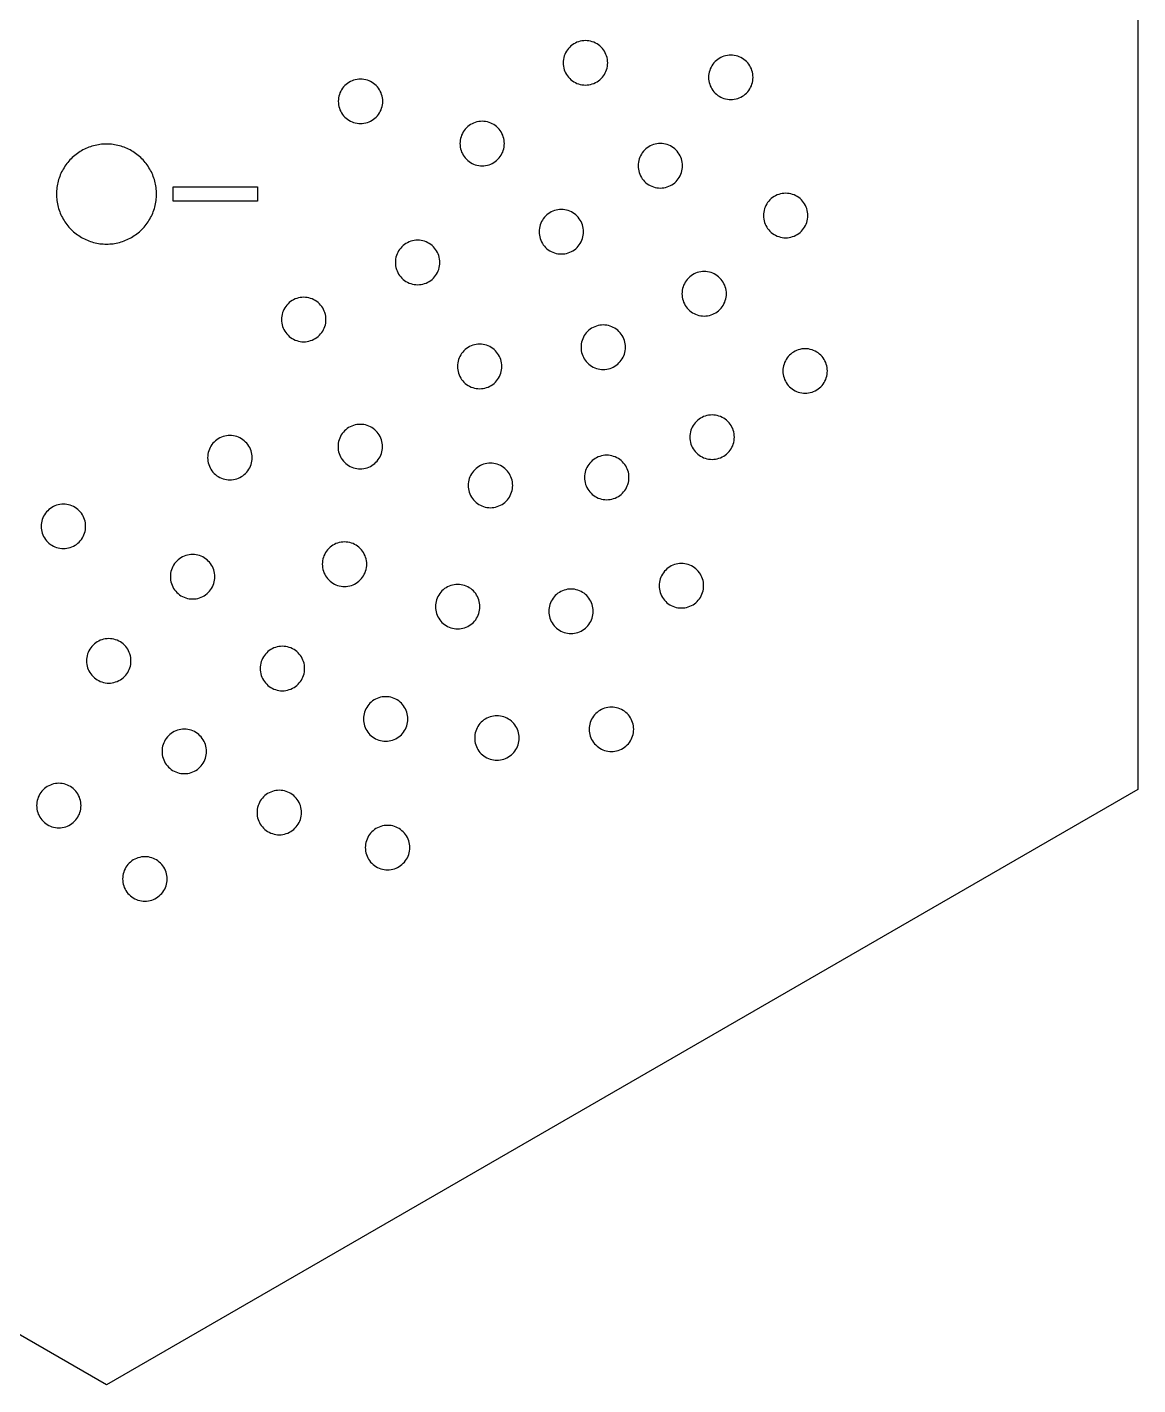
# Model space of a CAD drawing. Header units: millimetres. Extents: x 0 to 377, y 0 to 280.
# Drawn here: x 60 to 129.9, y 130 to 215.5 of the extents above; entities that cross this region are included whole.
import ezdxf

# ---------------------------------------------------------------- set-up
doc = ezdxf.new("R2010")
doc.units = ezdxf.units.MM
doc.layers.add('CUT', color=1, linetype='Continuous')
doc.layers.add('ENGRAVE', color=7, linetype='Continuous')

msp = doc.modelspace()

# ---------------------------------------------------------------- linework, layer by layer
at = {"layer": 'CUT'}
for points in [[(129.904, 167.5), (64.952, 130), (0, 167.5), (0, 242.5), (64.952, 280), (129.904, 242.5), (129.904, 167.5)], [(96.362, 212.631), (96.408, 212.731), (96.446, 212.834), (96.476, 212.94), (96.497, 213.047), (96.51, 213.156), (96.515, 213.266), (96.51, 213.376), (96.497, 213.485), (96.476, 213.593), (96.446, 213.699), (96.408, 213.802), (96.362, 213.902), (96.308, 213.998), (96.247, 214.089), (96.179, 214.176), (96.105, 214.256), (96.024, 214.331), (95.937, 214.399), (95.846, 214.46), (95.75, 214.514), (95.65, 214.56), (95.547, 214.598), (95.441, 214.628), (95.334, 214.649), (95.224, 214.662), (95.115, 214.666), (95.005, 214.662), (94.896, 214.649), (94.788, 214.628), (94.682, 214.598), (94.579, 214.56), (94.479, 214.514), (94.383, 214.46), (94.292, 214.399), (94.205, 214.331), (94.125, 214.256), (94.05, 214.176), (93.982, 214.089), (93.921, 213.998), (93.867, 213.902), (93.821, 213.802), (93.783, 213.699), (93.753, 213.593), (93.732, 213.485), (93.719, 213.376), (93.715, 213.266), (93.719, 213.156), (93.732, 213.047), (93.753, 212.94), (93.783, 212.834), (93.821, 212.731), (93.867, 212.631), (93.921, 212.535), (93.982, 212.443), (94.05, 212.357), (94.125, 212.276), (94.205, 212.202), (94.292, 212.134), (94.383, 212.073), (94.479, 212.019), (94.579, 211.973), (94.682, 211.935), (94.788, 211.905), (94.896, 211.884), (95.005, 211.871), (95.115, 211.866), (95.224, 211.871), (95.334, 211.884), (95.441, 211.905), (95.547, 211.935), (95.65, 211.973), (95.75, 212.019), (95.846, 212.073), (95.937, 212.134), (96.024, 212.202), (96.105, 212.276), (96.179, 212.357), (96.247, 212.443), (96.308, 212.535), (96.362, 212.631)], [(105.563, 211.815), (105.601, 211.919), (105.631, 212.024), (105.653, 212.132), (105.666, 212.241), (105.67, 212.351), (105.666, 212.461), (105.653, 212.57), (105.631, 212.678), (105.601, 212.784), (105.563, 212.887), (105.517, 212.987), (105.464, 213.083), (105.403, 213.174), (105.335, 213.26), (105.26, 213.341), (105.179, 213.416), (105.093, 213.484), (105.002, 213.545), (104.906, 213.599), (104.806, 213.645), (104.703, 213.683), (104.597, 213.712), (104.489, 213.734), (104.38, 213.747), (104.27, 213.751), (104.16, 213.747), (104.051, 213.734), (103.943, 213.712), (103.837, 213.683), (103.734, 213.645), (103.634, 213.599), (103.539, 213.545), (103.447, 213.484), (103.361, 213.416), (103.28, 213.341), (103.205, 213.26), (103.137, 213.174), (103.076, 213.083), (103.023, 212.987), (102.977, 212.887), (102.939, 212.784), (102.909, 212.678), (102.887, 212.57), (102.874, 212.461), (102.87, 212.351), (102.874, 212.241), (102.887, 212.132), (102.909, 212.024), (102.939, 211.919), (102.977, 211.815), (103.023, 211.716), (103.076, 211.62), (103.137, 211.528), (103.205, 211.442), (103.28, 211.361), (103.361, 211.287), (103.447, 211.219), (103.539, 211.157), (103.634, 211.104), (103.734, 211.058), (103.837, 211.02), (103.943, 210.99), (104.051, 210.968), (104.16, 210.955), (104.27, 210.951), (104.38, 210.955), (104.489, 210.968), (104.597, 210.99), (104.703, 211.02), (104.806, 211.058), (104.906, 211.104), (105.002, 211.157), (105.093, 211.219), (105.179, 211.287), (105.26, 211.361), (105.335, 211.442), (105.403, 211.528), (105.464, 211.62), (105.517, 211.716), (105.563, 211.815)], [(82.243, 210.306), (82.281, 210.41), (82.311, 210.515), (82.332, 210.623), (82.345, 210.732), (82.349, 210.842), (82.345, 210.952), (82.332, 211.061), (82.311, 211.169), (82.281, 211.275), (82.243, 211.378), (82.197, 211.478), (82.143, 211.574), (82.082, 211.665), (82.014, 211.751), (81.939, 211.832), (81.859, 211.907), (81.772, 211.975), (81.681, 212.036), (81.585, 212.09), (81.485, 212.136), (81.382, 212.174), (81.276, 212.204), (81.168, 212.225), (81.059, 212.238), (80.949, 212.242), (80.84, 212.238), (80.73, 212.225), (80.623, 212.204), (80.517, 212.174), (80.414, 212.136), (80.314, 212.09), (80.218, 212.036), (80.126, 211.975), (80.04, 211.907), (79.959, 211.832), (79.885, 211.751), (79.817, 211.665), (79.756, 211.574), (79.702, 211.478), (79.656, 211.378), (79.618, 211.275), (79.588, 211.169), (79.567, 211.061), (79.554, 210.952), (79.549, 210.842), (79.554, 210.732), (79.567, 210.623), (79.588, 210.515), (79.618, 210.41), (79.656, 210.306), (79.702, 210.207), (79.756, 210.111), (79.817, 210.019), (79.885, 209.933), (79.959, 209.852), (80.04, 209.778), (80.126, 209.71), (80.218, 209.649), (80.314, 209.595), (80.414, 209.549), (80.517, 209.511), (80.623, 209.481), (80.73, 209.459), (80.84, 209.447), (80.949, 209.442), (81.059, 209.447), (81.168, 209.459), (81.276, 209.481), (81.382, 209.511), (81.485, 209.549), (81.585, 209.595), (81.681, 209.649), (81.772, 209.71), (81.859, 209.778), (81.939, 209.852), (82.014, 209.933), (82.082, 210.019), (82.143, 210.111), (82.197, 210.207), (82.243, 210.306)], [(89.858, 207.548), (89.904, 207.648), (89.942, 207.751), (89.972, 207.856), (89.994, 207.964), (90.006, 208.073), (90.011, 208.183), (90.006, 208.293), (89.994, 208.402), (89.972, 208.51), (89.942, 208.616), (89.904, 208.719), (89.858, 208.819), (89.804, 208.915), (89.743, 209.006), (89.675, 209.092), (89.601, 209.173), (89.52, 209.248), (89.434, 209.316), (89.342, 209.377), (89.246, 209.431), (89.147, 209.477), (89.043, 209.515), (88.938, 209.545), (88.83, 209.566), (88.721, 209.579), (88.611, 209.583), (88.501, 209.579), (88.392, 209.566), (88.284, 209.545), (88.178, 209.515), (88.075, 209.477), (87.975, 209.431), (87.879, 209.377), (87.788, 209.316), (87.702, 209.248), (87.621, 209.173), (87.546, 209.092), (87.478, 209.006), (87.417, 208.915), (87.363, 208.819), (87.317, 208.719), (87.279, 208.616), (87.249, 208.51), (87.228, 208.402), (87.215, 208.293), (87.211, 208.183), (87.215, 208.073), (87.228, 207.964), (87.249, 207.856), (87.279, 207.751), (87.317, 207.648), (87.363, 207.548), (87.417, 207.452), (87.478, 207.36), (87.546, 207.274), (87.621, 207.193), (87.702, 207.119), (87.788, 207.051), (87.879, 206.99), (87.975, 206.936), (88.075, 206.89), (88.178, 206.852), (88.284, 206.822), (88.392, 206.801), (88.501, 206.788), (88.611, 206.783), (88.721, 206.788), (88.83, 206.801), (88.938, 206.822), (89.043, 206.852), (89.147, 206.89), (89.246, 206.936), (89.342, 206.99), (89.434, 207.051), (89.52, 207.119), (89.601, 207.193), (89.675, 207.274), (89.743, 207.36), (89.804, 207.452), (89.858, 207.548)], [(68.095, 205.206), (68.087, 205.309), (68.075, 205.411), (68.06, 205.513), (68.041, 205.615), (68.02, 205.715), (67.995, 205.815), (67.966, 205.914), (67.935, 206.013), (67.9, 206.11), (67.862, 206.205), (67.821, 206.3), (67.777, 206.393), (67.73, 206.485), (67.68, 206.575), (67.627, 206.663), (67.571, 206.75), (67.512, 206.835), (67.451, 206.918), (67.387, 206.998), (67.32, 207.077), (67.251, 207.153), (67.179, 207.227), (67.105, 207.299), (67.029, 207.368), (66.95, 207.435), (66.87, 207.499), (66.787, 207.56), (66.702, 207.619), (66.615, 207.675), (66.527, 207.728), (66.437, 207.778), (66.345, 207.825), (66.252, 207.869), (66.157, 207.91), (66.061, 207.948), (65.964, 207.983), (65.866, 208.014), (65.767, 208.043), (65.667, 208.068), (65.566, 208.089), (65.465, 208.108), (65.363, 208.123), (65.261, 208.135), (65.158, 208.143), (65.055, 208.148), (64.952, 208.15), (64.849, 208.148), (64.746, 208.143), (64.643, 208.135), (64.541, 208.123), (64.439, 208.108), (64.337, 208.089), (64.237, 208.068), (64.137, 208.043), (64.038, 208.014), (63.939, 207.983), (63.842, 207.948), (63.746, 207.91), (63.652, 207.869), (63.559, 207.825), (63.467, 207.778), (63.377, 207.728), (63.288, 207.675), (63.202, 207.619), (63.117, 207.56), (63.034, 207.499), (62.954, 207.435), (62.875, 207.368), (62.799, 207.299), (62.725, 207.227), (62.653, 207.153), (62.584, 207.077), (62.517, 206.998), (62.453, 206.918), (62.391, 206.835), (62.333, 206.75), (62.277, 206.663), (62.224, 206.575), (62.174, 206.485), (62.127, 206.393), (62.083, 206.3), (62.042, 206.205), (62.004, 206.11), (61.969, 206.013), (61.938, 205.914), (61.909, 205.815), (61.884, 205.715), (61.862, 205.615), (61.844, 205.513), (61.829, 205.411), (61.817, 205.309), (61.809, 205.206), (61.804, 205.103), (61.802, 205), (61.804, 204.897), (61.809, 204.794), (61.817, 204.691), (61.829, 204.589), (61.844, 204.487), (61.862, 204.385), (61.884, 204.285), (61.909, 204.185), (61.938, 204.086), (61.969, 203.987), (62.004, 203.89), (62.042, 203.795), (62.083, 203.7), (62.127, 203.607), (62.174, 203.515), (62.224, 203.425), (62.277, 203.337), (62.333, 203.25), (62.391, 203.165), (62.453, 203.082), (62.517, 203.002), (62.584, 202.923), (62.653, 202.847), (62.725, 202.773), (62.799, 202.701), (62.875, 202.632), (62.954, 202.565), (63.034, 202.501), (63.117, 202.44), (63.202, 202.381), (63.288, 202.325), (63.377, 202.272), (63.467, 202.222), (63.559, 202.175), (63.652, 202.131), (63.746, 202.09), (63.842, 202.052), (63.939, 202.017), (64.038, 201.986), (64.137, 201.957), (64.237, 201.932), (64.337, 201.911), (64.439, 201.892), (64.541, 201.877), (64.643, 201.865), (64.746, 201.857), (64.849, 201.852), (64.952, 201.85), (65.055, 201.852), (65.158, 201.857), (65.261, 201.865), (65.363, 201.877), (65.465, 201.892), (65.566, 201.911), (65.667, 201.932), (65.767, 201.957), (65.866, 201.986), (65.964, 202.017), (66.061, 202.052), (66.157, 202.09), (66.252, 202.131), (66.345, 202.175), (66.437, 202.222), (66.527, 202.272), (66.615, 202.325), (66.702, 202.381), (66.787, 202.44), (66.87, 202.501), (66.95, 202.565), (67.029, 202.632), (67.105, 202.701), (67.179, 202.773), (67.251, 202.847), (67.32, 202.923), (67.387, 203.002), (67.451, 203.082), (67.512, 203.165), (67.571, 203.25), (67.627, 203.337), (67.68, 203.425), (67.73, 203.515), (67.777, 203.607), (67.821, 203.7), (67.862, 203.795), (67.9, 203.89), (67.935, 203.987), (67.966, 204.086), (67.995, 204.185), (68.02, 204.285), (68.041, 204.385), (68.06, 204.487), (68.075, 204.589), (68.087, 204.691), (68.095, 204.794), (68.1, 204.897), (68.102, 205), (68.1, 205.103), (68.095, 205.206)], [(101.077, 206.148), (101.123, 206.248), (101.161, 206.351), (101.191, 206.456), (101.212, 206.564), (101.225, 206.673), (101.23, 206.783), (101.225, 206.893), (101.212, 207.002), (101.191, 207.11), (101.161, 207.216), (101.123, 207.319), (101.077, 207.419), (101.023, 207.515), (100.962, 207.606), (100.894, 207.693), (100.819, 207.773), (100.739, 207.848), (100.652, 207.916), (100.561, 207.977), (100.465, 208.031), (100.365, 208.077), (100.262, 208.115), (100.156, 208.145), (100.049, 208.166), (99.939, 208.179), (99.83, 208.183), (99.72, 208.179), (99.611, 208.166), (99.503, 208.145), (99.397, 208.115), (99.294, 208.077), (99.194, 208.031), (99.098, 207.977), (99.007, 207.916), (98.92, 207.848), (98.84, 207.773), (98.765, 207.693), (98.697, 207.606), (98.636, 207.515), (98.582, 207.419), (98.536, 207.319), (98.498, 207.216), (98.468, 207.11), (98.447, 207.002), (98.434, 206.893), (98.43, 206.783), (98.434, 206.673), (98.447, 206.564), (98.468, 206.456), (98.498, 206.351), (98.536, 206.248), (98.582, 206.148), (98.636, 206.052), (98.697, 205.96), (98.765, 205.874), (98.84, 205.793), (98.92, 205.719), (99.007, 205.651), (99.098, 205.59), (99.194, 205.536), (99.294, 205.49), (99.397, 205.452), (99.503, 205.422), (99.611, 205.401), (99.72, 205.388), (99.83, 205.383), (99.939, 205.388), (100.049, 205.401), (100.156, 205.422), (100.262, 205.452), (100.365, 205.49), (100.465, 205.536), (100.561, 205.59), (100.652, 205.651), (100.739, 205.719), (100.819, 205.793), (100.894, 205.874), (100.962, 205.96), (101.023, 206.052), (101.077, 206.148)], [(109.017, 203.113), (109.055, 203.217), (109.084, 203.322), (109.106, 203.43), (109.119, 203.539), (109.123, 203.649), (109.119, 203.759), (109.106, 203.868), (109.084, 203.976), (109.055, 204.082), (109.017, 204.185), (108.971, 204.285), (108.917, 204.381), (108.856, 204.472), (108.788, 204.558), (108.713, 204.639), (108.632, 204.714), (108.546, 204.782), (108.455, 204.843), (108.359, 204.897), (108.259, 204.943), (108.156, 204.981), (108.05, 205.01), (107.942, 205.032), (107.833, 205.045), (107.723, 205.049), (107.613, 205.045), (107.504, 205.032), (107.396, 205.01), (107.29, 204.981), (107.187, 204.943), (107.088, 204.897), (106.992, 204.843), (106.9, 204.782), (106.814, 204.714), (106.733, 204.639), (106.659, 204.558), (106.59, 204.472), (106.529, 204.381), (106.476, 204.285), (106.43, 204.185), (106.392, 204.082), (106.362, 203.976), (106.34, 203.868), (106.327, 203.759), (106.323, 203.649), (106.327, 203.539), (106.34, 203.43), (106.362, 203.322), (106.392, 203.217), (106.43, 203.113), (106.476, 203.014), (106.529, 202.918), (106.59, 202.826), (106.659, 202.74), (106.733, 202.659), (106.814, 202.585), (106.9, 202.517), (106.992, 202.455), (107.088, 202.402), (107.187, 202.356), (107.29, 202.318), (107.396, 202.288), (107.504, 202.266), (107.613, 202.253), (107.723, 202.249), (107.833, 202.253), (107.942, 202.266), (108.05, 202.288), (108.156, 202.318), (108.259, 202.356), (108.359, 202.402), (108.455, 202.455), (108.546, 202.517), (108.632, 202.585), (108.713, 202.659), (108.788, 202.74), (108.856, 202.826), (108.917, 202.918), (108.971, 203.014), (109.017, 203.113)], [(94.842, 201.991), (94.888, 202.091), (94.926, 202.194), (94.956, 202.3), (94.977, 202.408), (94.99, 202.517), (94.994, 202.627), (94.99, 202.737), (94.977, 202.846), (94.956, 202.954), (94.926, 203.06), (94.888, 203.163), (94.842, 203.263), (94.788, 203.359), (94.727, 203.45), (94.659, 203.536), (94.584, 203.617), (94.504, 203.692), (94.417, 203.76), (94.326, 203.821), (94.23, 203.874), (94.13, 203.92), (94.027, 203.958), (93.921, 203.988), (93.813, 204.01), (93.704, 204.023), (93.594, 204.027), (93.485, 204.023), (93.375, 204.01), (93.268, 203.988), (93.162, 203.958), (93.059, 203.92), (92.959, 203.874), (92.863, 203.821), (92.772, 203.76), (92.685, 203.692), (92.605, 203.617), (92.53, 203.536), (92.462, 203.45), (92.401, 203.359), (92.347, 203.263), (92.301, 203.163), (92.263, 203.06), (92.233, 202.954), (92.212, 202.846), (92.199, 202.737), (92.194, 202.627), (92.199, 202.517), (92.212, 202.408), (92.233, 202.3), (92.263, 202.194), (92.301, 202.091), (92.347, 201.991), (92.401, 201.896), (92.462, 201.804), (92.53, 201.718), (92.605, 201.637), (92.685, 201.562), (92.772, 201.494), (92.863, 201.433), (92.959, 201.38), (93.059, 201.334), (93.162, 201.296), (93.268, 201.266), (93.375, 201.244), (93.485, 201.231), (93.594, 201.227), (93.704, 201.231), (93.813, 201.244), (93.921, 201.266), (94.027, 201.296), (94.13, 201.334), (94.23, 201.38), (94.326, 201.433), (94.417, 201.494), (94.504, 201.562), (94.584, 201.637), (94.659, 201.718), (94.727, 201.804), (94.788, 201.896), (94.842, 201.991)], [(85.793, 200.057), (85.839, 200.157), (85.877, 200.26), (85.907, 200.366), (85.928, 200.473), (85.941, 200.583), (85.946, 200.692), (85.941, 200.802), (85.928, 200.911), (85.907, 201.019), (85.877, 201.125), (85.839, 201.228), (85.793, 201.328), (85.739, 201.424), (85.678, 201.515), (85.61, 201.602), (85.536, 201.682), (85.455, 201.757), (85.369, 201.825), (85.277, 201.886), (85.181, 201.94), (85.081, 201.986), (84.978, 202.024), (84.872, 202.054), (84.765, 202.075), (84.655, 202.088), (84.546, 202.092), (84.436, 202.088), (84.327, 202.075), (84.219, 202.054), (84.113, 202.024), (84.01, 201.986), (83.91, 201.94), (83.814, 201.886), (83.723, 201.825), (83.636, 201.757), (83.556, 201.682), (83.481, 201.602), (83.413, 201.515), (83.352, 201.424), (83.298, 201.328), (83.252, 201.228), (83.214, 201.125), (83.184, 201.019), (83.163, 200.911), (83.15, 200.802), (83.146, 200.692), (83.15, 200.583), (83.163, 200.473), (83.184, 200.366), (83.214, 200.26), (83.252, 200.157), (83.298, 200.057), (83.352, 199.961), (83.413, 199.869), (83.481, 199.783), (83.556, 199.702), (83.636, 199.628), (83.723, 199.56), (83.814, 199.499), (83.91, 199.445), (84.01, 199.399), (84.113, 199.361), (84.219, 199.331), (84.327, 199.31), (84.436, 199.297), (84.546, 199.292), (84.655, 199.297), (84.765, 199.31), (84.872, 199.331), (84.978, 199.361), (85.081, 199.399), (85.181, 199.445), (85.277, 199.499), (85.369, 199.56), (85.455, 199.628), (85.536, 199.702), (85.61, 199.783), (85.678, 199.869), (85.739, 199.961), (85.793, 200.057)], [(103.839, 198.085), (103.885, 198.184), (103.923, 198.287), (103.953, 198.393), (103.975, 198.501), (103.988, 198.61), (103.992, 198.72), (103.988, 198.83), (103.975, 198.939), (103.953, 199.047), (103.923, 199.153), (103.885, 199.256), (103.839, 199.356), (103.786, 199.452), (103.724, 199.543), (103.656, 199.629), (103.582, 199.71), (103.501, 199.785), (103.415, 199.853), (103.323, 199.914), (103.227, 199.968), (103.128, 200.014), (103.024, 200.052), (102.919, 200.081), (102.811, 200.103), (102.702, 200.116), (102.592, 200.12), (102.482, 200.116), (102.373, 200.103), (102.265, 200.081), (102.159, 200.052), (102.056, 200.014), (101.956, 199.968), (101.86, 199.914), (101.769, 199.853), (101.683, 199.785), (101.602, 199.71), (101.527, 199.629), (101.459, 199.543), (101.398, 199.452), (101.344, 199.356), (101.298, 199.256), (101.26, 199.153), (101.231, 199.047), (101.209, 198.939), (101.196, 198.83), (101.192, 198.72), (101.196, 198.61), (101.209, 198.501), (101.231, 198.393), (101.26, 198.287), (101.298, 198.184), (101.344, 198.085), (101.398, 197.989), (101.459, 197.897), (101.527, 197.811), (101.602, 197.73), (101.683, 197.656), (101.769, 197.587), (101.86, 197.526), (101.956, 197.473), (102.056, 197.427), (102.159, 197.389), (102.265, 197.359), (102.373, 197.337), (102.482, 197.324), (102.592, 197.32), (102.702, 197.324), (102.811, 197.337), (102.919, 197.359), (103.024, 197.389), (103.128, 197.427), (103.227, 197.473), (103.323, 197.526), (103.415, 197.587), (103.501, 197.656), (103.582, 197.73), (103.656, 197.811), (103.724, 197.897), (103.786, 197.989), (103.839, 198.085)], [(78.62, 196.463), (78.666, 196.563), (78.704, 196.666), (78.734, 196.772), (78.755, 196.88), (78.768, 196.989), (78.773, 197.099), (78.768, 197.209), (78.755, 197.318), (78.734, 197.426), (78.704, 197.532), (78.666, 197.635), (78.62, 197.735), (78.566, 197.831), (78.505, 197.922), (78.437, 198.008), (78.362, 198.089), (78.282, 198.164), (78.195, 198.232), (78.104, 198.293), (78.008, 198.346), (77.908, 198.392), (77.805, 198.43), (77.699, 198.46), (77.592, 198.482), (77.482, 198.495), (77.373, 198.499), (77.263, 198.495), (77.154, 198.482), (77.046, 198.46), (76.94, 198.43), (76.837, 198.392), (76.737, 198.346), (76.641, 198.293), (76.55, 198.232), (76.463, 198.164), (76.383, 198.089), (76.308, 198.008), (76.24, 197.922), (76.179, 197.831), (76.125, 197.735), (76.079, 197.635), (76.041, 197.532), (76.011, 197.426), (75.99, 197.318), (75.977, 197.209), (75.973, 197.099), (75.977, 196.989), (75.99, 196.88), (76.011, 196.772), (76.041, 196.666), (76.079, 196.563), (76.125, 196.463), (76.179, 196.368), (76.24, 196.276), (76.308, 196.19), (76.383, 196.109), (76.463, 196.034), (76.55, 195.966), (76.641, 195.905), (76.737, 195.852), (76.837, 195.806), (76.94, 195.768), (77.046, 195.738), (77.154, 195.716), (77.263, 195.703), (77.373, 195.699), (77.482, 195.703), (77.592, 195.716), (77.699, 195.738), (77.805, 195.768), (77.908, 195.806), (78.008, 195.852), (78.104, 195.905), (78.195, 195.966), (78.282, 196.034), (78.362, 196.109), (78.437, 196.19), (78.505, 196.276), (78.566, 196.368), (78.62, 196.463)], [(97.483, 194.719), (97.529, 194.819), (97.567, 194.922), (97.597, 195.028), (97.619, 195.136), (97.632, 195.245), (97.636, 195.355), (97.632, 195.465), (97.619, 195.574), (97.597, 195.682), (97.567, 195.787), (97.529, 195.891), (97.483, 195.99), (97.43, 196.086), (97.368, 196.178), (97.3, 196.264), (97.226, 196.345), (97.145, 196.419), (97.059, 196.487), (96.967, 196.549), (96.871, 196.602), (96.772, 196.648), (96.668, 196.686), (96.563, 196.716), (96.455, 196.738), (96.346, 196.751), (96.236, 196.755), (96.126, 196.751), (96.017, 196.738), (95.909, 196.716), (95.803, 196.686), (95.7, 196.648), (95.6, 196.602), (95.504, 196.549), (95.413, 196.487), (95.327, 196.419), (95.246, 196.345), (95.171, 196.264), (95.103, 196.178), (95.042, 196.086), (94.988, 195.99), (94.942, 195.891), (94.904, 195.787), (94.875, 195.682), (94.853, 195.574), (94.84, 195.465), (94.836, 195.355), (94.84, 195.245), (94.853, 195.136), (94.875, 195.028), (94.904, 194.922), (94.942, 194.819), (94.988, 194.719), (95.042, 194.623), (95.103, 194.532), (95.171, 194.446), (95.246, 194.365), (95.327, 194.29), (95.413, 194.222), (95.504, 194.161), (95.6, 194.107), (95.7, 194.061), (95.803, 194.023), (95.909, 193.994), (96.017, 193.972), (96.126, 193.959), (96.236, 193.955), (96.346, 193.959), (96.455, 193.972), (96.563, 193.994), (96.668, 194.023), (96.772, 194.061), (96.871, 194.107), (96.967, 194.161), (97.059, 194.222), (97.145, 194.29), (97.226, 194.365), (97.3, 194.446), (97.368, 194.532), (97.43, 194.623), (97.483, 194.719)], [(89.699, 193.507), (89.745, 193.607), (89.783, 193.71), (89.812, 193.816), (89.834, 193.924), (89.847, 194.033), (89.851, 194.143), (89.847, 194.253), (89.834, 194.362), (89.812, 194.47), (89.783, 194.575), (89.745, 194.679), (89.699, 194.778), (89.645, 194.874), (89.584, 194.966), (89.516, 195.052), (89.441, 195.133), (89.36, 195.207), (89.274, 195.275), (89.183, 195.336), (89.087, 195.39), (88.987, 195.436), (88.884, 195.474), (88.778, 195.504), (88.67, 195.526), (88.561, 195.538), (88.451, 195.543), (88.341, 195.538), (88.232, 195.526), (88.124, 195.504), (88.019, 195.474), (87.915, 195.436), (87.816, 195.39), (87.72, 195.336), (87.628, 195.275), (87.542, 195.207), (87.461, 195.133), (87.387, 195.052), (87.319, 194.966), (87.257, 194.874), (87.204, 194.778), (87.158, 194.679), (87.12, 194.575), (87.09, 194.47), (87.068, 194.362), (87.055, 194.253), (87.051, 194.143), (87.055, 194.033), (87.068, 193.924), (87.09, 193.816), (87.12, 193.71), (87.158, 193.607), (87.204, 193.507), (87.257, 193.411), (87.319, 193.32), (87.387, 193.234), (87.461, 193.153), (87.542, 193.078), (87.628, 193.01), (87.72, 192.949), (87.816, 192.895), (87.915, 192.849), (88.019, 192.811), (88.124, 192.781), (88.232, 192.76), (88.341, 192.747), (88.451, 192.743), (88.561, 192.747), (88.67, 192.76), (88.778, 192.781), (88.884, 192.811), (88.987, 192.849), (89.087, 192.895), (89.183, 192.949), (89.274, 193.01), (89.36, 193.078), (89.441, 193.153), (89.516, 193.234), (89.584, 193.32), (89.645, 193.411), (89.699, 193.507)], [(110.199, 193.224), (110.245, 193.324), (110.283, 193.427), (110.313, 193.533), (110.334, 193.641), (110.347, 193.75), (110.352, 193.86), (110.347, 193.97), (110.334, 194.079), (110.313, 194.187), (110.283, 194.292), (110.245, 194.396), (110.199, 194.495), (110.145, 194.591), (110.084, 194.683), (110.016, 194.769), (109.942, 194.85), (109.861, 194.924), (109.774, 194.992), (109.683, 195.053), (109.587, 195.107), (109.487, 195.153), (109.384, 195.191), (109.278, 195.221), (109.171, 195.243), (109.061, 195.255), (108.952, 195.26), (108.842, 195.255), (108.733, 195.243), (108.625, 195.221), (108.519, 195.191), (108.416, 195.153), (108.316, 195.107), (108.22, 195.053), (108.129, 194.992), (108.042, 194.924), (107.962, 194.85), (107.887, 194.769), (107.819, 194.683), (107.758, 194.591), (107.704, 194.495), (107.658, 194.396), (107.62, 194.292), (107.59, 194.187), (107.569, 194.079), (107.556, 193.97), (107.552, 193.86), (107.556, 193.75), (107.569, 193.641), (107.59, 193.533), (107.62, 193.427), (107.658, 193.324), (107.704, 193.224), (107.758, 193.128), (107.819, 193.037), (107.887, 192.951), (107.962, 192.87), (108.042, 192.795), (108.129, 192.727), (108.22, 192.666), (108.316, 192.612), (108.416, 192.566), (108.519, 192.528), (108.625, 192.498), (108.733, 192.477), (108.842, 192.464), (108.952, 192.46), (109.061, 192.464), (109.171, 192.477), (109.278, 192.498), (109.384, 192.528), (109.487, 192.566), (109.587, 192.612), (109.683, 192.666), (109.774, 192.727), (109.861, 192.795), (109.942, 192.87), (110.016, 192.951), (110.084, 193.037), (110.145, 193.128), (110.199, 193.224)], [(104.341, 189.054), (104.387, 189.154), (104.425, 189.257), (104.455, 189.363), (104.476, 189.47), (104.489, 189.58), (104.494, 189.689), (104.489, 189.799), (104.476, 189.908), (104.455, 190.016), (104.425, 190.122), (104.387, 190.225), (104.341, 190.325), (104.287, 190.421), (104.226, 190.512), (104.158, 190.599), (104.084, 190.679), (104.003, 190.754), (103.917, 190.822), (103.825, 190.883), (103.729, 190.937), (103.629, 190.983), (103.526, 191.021), (103.421, 191.051), (103.313, 191.072), (103.204, 191.085), (103.094, 191.089), (102.984, 191.085), (102.875, 191.072), (102.767, 191.051), (102.661, 191.021), (102.558, 190.983), (102.458, 190.937), (102.362, 190.883), (102.271, 190.822), (102.184, 190.754), (102.104, 190.679), (102.029, 190.599), (101.961, 190.512), (101.9, 190.421), (101.846, 190.325), (101.8, 190.225), (101.762, 190.122), (101.732, 190.016), (101.711, 189.908), (101.698, 189.799), (101.694, 189.689), (101.698, 189.58), (101.711, 189.47), (101.732, 189.363), (101.762, 189.257), (101.8, 189.154), (101.846, 189.054), (101.9, 188.958), (101.961, 188.867), (102.029, 188.78), (102.104, 188.699), (102.184, 188.625), (102.271, 188.557), (102.362, 188.496), (102.458, 188.442), (102.558, 188.396), (102.661, 188.358), (102.767, 188.328), (102.875, 188.307), (102.984, 188.294), (103.094, 188.289), (103.204, 188.294), (103.313, 188.307), (103.421, 188.328), (103.526, 188.358), (103.629, 188.396), (103.729, 188.442), (103.825, 188.496), (103.917, 188.557), (104.003, 188.625), (104.084, 188.699), (104.158, 188.78), (104.226, 188.867), (104.287, 188.958), (104.341, 189.054)], [(82.181, 188.461), (82.227, 188.561), (82.265, 188.664), (82.295, 188.769), (82.316, 188.877), (82.329, 188.986), (82.333, 189.096), (82.329, 189.206), (82.316, 189.315), (82.295, 189.423), (82.265, 189.529), (82.227, 189.632), (82.181, 189.732), (82.127, 189.828), (82.066, 189.919), (81.998, 190.006), (81.923, 190.086), (81.843, 190.161), (81.756, 190.229), (81.665, 190.29), (81.569, 190.344), (81.469, 190.39), (81.366, 190.428), (81.26, 190.458), (81.152, 190.479), (81.043, 190.492), (80.933, 190.496), (80.824, 190.492), (80.714, 190.479), (80.607, 190.458), (80.501, 190.428), (80.398, 190.39), (80.298, 190.344), (80.202, 190.29), (80.11, 190.229), (80.024, 190.161), (79.943, 190.086), (79.869, 190.006), (79.801, 189.919), (79.74, 189.828), (79.686, 189.732), (79.64, 189.632), (79.602, 189.529), (79.572, 189.423), (79.551, 189.315), (79.538, 189.206), (79.533, 189.096), (79.538, 188.986), (79.551, 188.877), (79.572, 188.769), (79.602, 188.664), (79.64, 188.561), (79.686, 188.461), (79.74, 188.365), (79.801, 188.273), (79.869, 188.187), (79.943, 188.106), (80.024, 188.032), (80.11, 187.964), (80.202, 187.903), (80.298, 187.849), (80.398, 187.803), (80.501, 187.765), (80.607, 187.735), (80.714, 187.714), (80.824, 187.701), (80.933, 187.696), (81.043, 187.701), (81.152, 187.714), (81.26, 187.735), (81.366, 187.765), (81.469, 187.803), (81.569, 187.849), (81.665, 187.903), (81.756, 187.964), (81.843, 188.032), (81.923, 188.106), (81.998, 188.187), (82.066, 188.273), (82.127, 188.365), (82.181, 188.461)], [(73.97, 187.76), (74.016, 187.86), (74.054, 187.963), (74.084, 188.068), (74.105, 188.176), (74.118, 188.285), (74.122, 188.395), (74.118, 188.505), (74.105, 188.614), (74.084, 188.722), (74.054, 188.828), (74.016, 188.931), (73.97, 189.031), (73.916, 189.127), (73.855, 189.218), (73.787, 189.305), (73.712, 189.385), (73.631, 189.46), (73.545, 189.528), (73.454, 189.589), (73.358, 189.643), (73.258, 189.689), (73.155, 189.727), (73.049, 189.757), (72.941, 189.778), (72.832, 189.791), (72.722, 189.795), (72.612, 189.791), (72.503, 189.778), (72.395, 189.757), (72.29, 189.727), (72.186, 189.689), (72.087, 189.643), (71.991, 189.589), (71.899, 189.528), (71.813, 189.46), (71.732, 189.385), (71.658, 189.305), (71.59, 189.218), (71.529, 189.127), (71.475, 189.031), (71.429, 188.931), (71.391, 188.828), (71.361, 188.722), (71.339, 188.614), (71.327, 188.505), (71.322, 188.395), (71.327, 188.285), (71.339, 188.176), (71.361, 188.068), (71.391, 187.963), (71.429, 187.86), (71.475, 187.76), (71.529, 187.664), (71.59, 187.572), (71.658, 187.486), (71.732, 187.405), (71.813, 187.331), (71.899, 187.263), (71.991, 187.202), (72.087, 187.148), (72.186, 187.102), (72.29, 187.064), (72.395, 187.034), (72.503, 187.013), (72.612, 187), (72.722, 186.995), (72.832, 187), (72.941, 187.013), (73.049, 187.034), (73.155, 187.064), (73.258, 187.102), (73.358, 187.148), (73.454, 187.202), (73.545, 187.263), (73.631, 187.331), (73.712, 187.405), (73.787, 187.486), (73.855, 187.572), (73.916, 187.664), (73.97, 187.76)], [(97.75, 186.615), (97.788, 186.718), (97.818, 186.824), (97.839, 186.932), (97.852, 187.041), (97.856, 187.151), (97.852, 187.261), (97.839, 187.37), (97.818, 187.478), (97.788, 187.584), (97.75, 187.687), (97.704, 187.787), (97.65, 187.882), (97.589, 187.974), (97.521, 188.06), (97.446, 188.141), (97.365, 188.215), (97.279, 188.284), (97.188, 188.345), (97.092, 188.398), (96.992, 188.444), (96.889, 188.482), (96.783, 188.512), (96.675, 188.534), (96.566, 188.547), (96.456, 188.551), (96.346, 188.547), (96.237, 188.534), (96.129, 188.512), (96.024, 188.482), (95.92, 188.444), (95.821, 188.398), (95.725, 188.345), (95.633, 188.284), (95.547, 188.215), (95.466, 188.141), (95.392, 188.06), (95.324, 187.974), (95.263, 187.882), (95.209, 187.787), (95.163, 187.687), (95.125, 187.584), (95.095, 187.478), (95.073, 187.37), (95.061, 187.261), (95.056, 187.151), (95.061, 187.041), (95.073, 186.932), (95.095, 186.824), (95.125, 186.718), (95.163, 186.615), (95.209, 186.515), (95.263, 186.419), (95.324, 186.328), (95.392, 186.242), (95.466, 186.161), (95.547, 186.086), (95.633, 186.018), (95.725, 185.957), (95.821, 185.904), (95.92, 185.857), (96.024, 185.819), (96.129, 185.79), (96.237, 185.768), (96.346, 185.755), (96.456, 185.751), (96.566, 185.755), (96.675, 185.768), (96.783, 185.79), (96.889, 185.819), (96.992, 185.857), (97.092, 185.904), (97.188, 185.957), (97.279, 186.018), (97.365, 186.086), (97.446, 186.161), (97.521, 186.242), (97.589, 186.328), (97.65, 186.419), (97.704, 186.515), (97.75, 186.615)], [(90.379, 186.013), (90.425, 186.113), (90.463, 186.216), (90.493, 186.321), (90.515, 186.429), (90.528, 186.538), (90.532, 186.648), (90.528, 186.758), (90.515, 186.867), (90.493, 186.975), (90.463, 187.081), (90.425, 187.184), (90.379, 187.284), (90.326, 187.38), (90.264, 187.471), (90.196, 187.558), (90.122, 187.638), (90.041, 187.713), (89.955, 187.781), (89.863, 187.842), (89.767, 187.896), (89.668, 187.942), (89.564, 187.98), (89.459, 188.01), (89.351, 188.031), (89.242, 188.044), (89.132, 188.048), (89.022, 188.044), (88.913, 188.031), (88.805, 188.01), (88.699, 187.98), (88.596, 187.942), (88.496, 187.896), (88.4, 187.842), (88.309, 187.781), (88.223, 187.713), (88.142, 187.638), (88.067, 187.558), (87.999, 187.471), (87.938, 187.38), (87.884, 187.284), (87.838, 187.184), (87.8, 187.081), (87.771, 186.975), (87.749, 186.867), (87.736, 186.758), (87.732, 186.648), (87.736, 186.538), (87.749, 186.429), (87.771, 186.321), (87.8, 186.216), (87.838, 186.113), (87.884, 186.013), (87.938, 185.917), (87.999, 185.825), (88.067, 185.739), (88.142, 185.658), (88.223, 185.584), (88.309, 185.516), (88.4, 185.455), (88.496, 185.401), (88.596, 185.355), (88.699, 185.317), (88.805, 185.287), (88.913, 185.266), (89.022, 185.253), (89.132, 185.248), (89.242, 185.253), (89.351, 185.266), (89.459, 185.287), (89.564, 185.317), (89.668, 185.355), (89.767, 185.401), (89.863, 185.455), (89.955, 185.516), (90.041, 185.584), (90.122, 185.658), (90.196, 185.739), (90.264, 185.825), (90.326, 185.917), (90.379, 186.013)], [(63.487, 183.435), (63.533, 183.535), (63.571, 183.638), (63.601, 183.744), (63.622, 183.851), (63.635, 183.961), (63.64, 184.07), (63.635, 184.18), (63.622, 184.289), (63.601, 184.397), (63.571, 184.503), (63.533, 184.606), (63.487, 184.706), (63.433, 184.802), (63.372, 184.893), (63.304, 184.98), (63.23, 185.06), (63.149, 185.135), (63.063, 185.203), (62.971, 185.264), (62.875, 185.318), (62.775, 185.364), (62.672, 185.402), (62.567, 185.432), (62.459, 185.453), (62.35, 185.466), (62.24, 185.47), (62.13, 185.466), (62.021, 185.453), (61.913, 185.432), (61.807, 185.402), (61.704, 185.364), (61.604, 185.318), (61.508, 185.264), (61.417, 185.203), (61.331, 185.135), (61.25, 185.06), (61.175, 184.98), (61.107, 184.893), (61.046, 184.802), (60.992, 184.706), (60.946, 184.606), (60.908, 184.503), (60.878, 184.397), (60.857, 184.289), (60.844, 184.18), (60.84, 184.07), (60.844, 183.961), (60.857, 183.851), (60.878, 183.744), (60.908, 183.638), (60.946, 183.535), (60.992, 183.435), (61.046, 183.339), (61.107, 183.247), (61.175, 183.161), (61.25, 183.08), (61.331, 183.006), (61.417, 182.938), (61.508, 182.877), (61.604, 182.823), (61.704, 182.777), (61.807, 182.739), (61.913, 182.709), (62.021, 182.688), (62.13, 182.675), (62.24, 182.67), (62.35, 182.675), (62.459, 182.688), (62.567, 182.709), (62.672, 182.739), (62.775, 182.777), (62.875, 182.823), (62.971, 182.877), (63.063, 182.938), (63.149, 183.006), (63.23, 183.08), (63.304, 183.161), (63.372, 183.247), (63.433, 183.339), (63.487, 183.435)], [(81.188, 181.053), (81.234, 181.153), (81.272, 181.256), (81.302, 181.362), (81.324, 181.47), (81.337, 181.579), (81.341, 181.689), (81.337, 181.799), (81.324, 181.908), (81.302, 182.016), (81.272, 182.121), (81.234, 182.225), (81.188, 182.324), (81.135, 182.42), (81.073, 182.512), (81.005, 182.598), (80.931, 182.679), (80.85, 182.753), (80.764, 182.821), (80.672, 182.882), (80.576, 182.936), (80.477, 182.982), (80.373, 183.02), (80.268, 183.05), (80.16, 183.072), (80.051, 183.084), (79.941, 183.089), (79.831, 183.084), (79.722, 183.072), (79.614, 183.05), (79.508, 183.02), (79.405, 182.982), (79.305, 182.936), (79.209, 182.882), (79.118, 182.821), (79.032, 182.753), (78.951, 182.679), (78.876, 182.598), (78.808, 182.512), (78.747, 182.42), (78.693, 182.324), (78.647, 182.225), (78.609, 182.121), (78.58, 182.016), (78.558, 181.908), (78.545, 181.799), (78.541, 181.689), (78.545, 181.579), (78.558, 181.47), (78.58, 181.362), (78.609, 181.256), (78.647, 181.153), (78.693, 181.053), (78.747, 180.957), (78.808, 180.866), (78.876, 180.78), (78.951, 180.699), (79.032, 180.624), (79.118, 180.556), (79.209, 180.495), (79.305, 180.441), (79.405, 180.395), (79.508, 180.357), (79.614, 180.327), (79.722, 180.306), (79.831, 180.293), (79.941, 180.289), (80.051, 180.293), (80.16, 180.306), (80.268, 180.327), (80.373, 180.357), (80.477, 180.395), (80.576, 180.441), (80.672, 180.495), (80.764, 180.556), (80.85, 180.624), (80.931, 180.699), (81.005, 180.78), (81.073, 180.866), (81.135, 180.957), (81.188, 181.053)], [(71.621, 180.263), (71.667, 180.363), (71.705, 180.466), (71.735, 180.572), (71.757, 180.68), (71.77, 180.789), (71.774, 180.899), (71.77, 181.008), (71.757, 181.118), (71.735, 181.225), (71.705, 181.331), (71.667, 181.434), (71.621, 181.534), (71.568, 181.63), (71.507, 181.722), (71.438, 181.808), (71.364, 181.889), (71.283, 181.963), (71.197, 182.031), (71.105, 182.092), (71.01, 182.146), (70.91, 182.192), (70.807, 182.23), (70.701, 182.26), (70.593, 182.281), (70.484, 182.294), (70.374, 182.299), (70.264, 182.294), (70.155, 182.281), (70.047, 182.26), (69.941, 182.23), (69.838, 182.192), (69.738, 182.146), (69.642, 182.092), (69.551, 182.031), (69.465, 181.963), (69.384, 181.889), (69.309, 181.808), (69.241, 181.722), (69.18, 181.63), (69.127, 181.534), (69.08, 181.434), (69.042, 181.331), (69.013, 181.225), (68.991, 181.118), (68.978, 181.008), (68.974, 180.899), (68.978, 180.789), (68.991, 180.68), (69.013, 180.572), (69.042, 180.466), (69.08, 180.363), (69.127, 180.263), (69.18, 180.167), (69.241, 180.076), (69.309, 179.989), (69.384, 179.909), (69.465, 179.834), (69.551, 179.766), (69.642, 179.705), (69.738, 179.651), (69.838, 179.605), (69.941, 179.567), (70.047, 179.537), (70.155, 179.516), (70.264, 179.503), (70.374, 179.499), (70.484, 179.503), (70.593, 179.516), (70.701, 179.537), (70.807, 179.567), (70.91, 179.605), (71.01, 179.651), (71.105, 179.705), (71.197, 179.766), (71.283, 179.834), (71.364, 179.909), (71.438, 179.989), (71.507, 180.076), (71.568, 180.167), (71.621, 180.263)], [(102.405, 179.694), (102.451, 179.794), (102.489, 179.897), (102.519, 180.003), (102.54, 180.111), (102.553, 180.22), (102.558, 180.33), (102.553, 180.44), (102.54, 180.549), (102.519, 180.657), (102.489, 180.762), (102.451, 180.865), (102.405, 180.965), (102.351, 181.061), (102.29, 181.153), (102.222, 181.239), (102.148, 181.32), (102.067, 181.394), (101.981, 181.462), (101.889, 181.523), (101.793, 181.577), (101.693, 181.623), (101.59, 181.661), (101.485, 181.691), (101.377, 181.712), (101.268, 181.725), (101.158, 181.73), (101.048, 181.725), (100.939, 181.712), (100.831, 181.691), (100.725, 181.661), (100.622, 181.623), (100.522, 181.577), (100.426, 181.523), (100.335, 181.462), (100.248, 181.394), (100.168, 181.32), (100.093, 181.239), (100.025, 181.153), (99.964, 181.061), (99.91, 180.965), (99.864, 180.865), (99.826, 180.762), (99.796, 180.657), (99.775, 180.549), (99.762, 180.44), (99.758, 180.33), (99.762, 180.22), (99.775, 180.111), (99.796, 180.003), (99.826, 179.897), (99.864, 179.794), (99.91, 179.694), (99.964, 179.598), (100.025, 179.507), (100.093, 179.42), (100.168, 179.34), (100.248, 179.265), (100.335, 179.197), (100.426, 179.136), (100.522, 179.082), (100.622, 179.036), (100.725, 178.998), (100.831, 178.968), (100.939, 178.947), (101.048, 178.934), (101.158, 178.93), (101.268, 178.934), (101.377, 178.947), (101.485, 178.968), (101.59, 178.998), (101.693, 179.036), (101.793, 179.082), (101.889, 179.136), (101.981, 179.197), (102.067, 179.265), (102.148, 179.34), (102.222, 179.42), (102.29, 179.507), (102.351, 179.598), (102.405, 179.694)], [(88.363, 178.479), (88.401, 178.583), (88.431, 178.688), (88.452, 178.796), (88.465, 178.905), (88.47, 179.015), (88.465, 179.125), (88.452, 179.234), (88.431, 179.342), (88.401, 179.448), (88.363, 179.551), (88.317, 179.651), (88.263, 179.747), (88.202, 179.838), (88.134, 179.924), (88.06, 180.005), (87.979, 180.08), (87.892, 180.148), (87.801, 180.209), (87.705, 180.263), (87.605, 180.309), (87.502, 180.347), (87.396, 180.377), (87.289, 180.398), (87.179, 180.411), (87.07, 180.415), (86.96, 180.411), (86.851, 180.398), (86.743, 180.377), (86.637, 180.347), (86.534, 180.309), (86.434, 180.263), (86.338, 180.209), (86.247, 180.148), (86.16, 180.08), (86.08, 180.005), (86.005, 179.924), (85.937, 179.838), (85.876, 179.747), (85.822, 179.651), (85.776, 179.551), (85.738, 179.448), (85.708, 179.342), (85.687, 179.234), (85.674, 179.125), (85.67, 179.015), (85.674, 178.905), (85.687, 178.796), (85.708, 178.688), (85.738, 178.583), (85.776, 178.479), (85.822, 178.38), (85.876, 178.284), (85.937, 178.192), (86.005, 178.106), (86.08, 178.025), (86.16, 177.951), (86.247, 177.883), (86.338, 177.822), (86.434, 177.768), (86.534, 177.722), (86.637, 177.684), (86.743, 177.654), (86.851, 177.632), (86.96, 177.62), (87.07, 177.615), (87.179, 177.62), (87.289, 177.632), (87.396, 177.654), (87.502, 177.684), (87.605, 177.722), (87.705, 177.768), (87.801, 177.822), (87.892, 177.883), (87.979, 177.951), (88.06, 178.025), (88.134, 178.106), (88.202, 178.192), (88.263, 178.284), (88.317, 178.38), (88.363, 178.479)], [(95.452, 178.087), (95.498, 178.187), (95.536, 178.29), (95.566, 178.396), (95.587, 178.504), (95.6, 178.613), (95.604, 178.723), (95.6, 178.833), (95.587, 178.942), (95.566, 179.05), (95.536, 179.155), (95.498, 179.259), (95.452, 179.358), (95.398, 179.454), (95.337, 179.546), (95.269, 179.632), (95.194, 179.713), (95.113, 179.787), (95.027, 179.855), (94.936, 179.916), (94.84, 179.97), (94.74, 180.016), (94.637, 180.054), (94.531, 180.084), (94.423, 180.106), (94.314, 180.118), (94.204, 180.123), (94.094, 180.118), (93.985, 180.106), (93.877, 180.084), (93.772, 180.054), (93.668, 180.016), (93.569, 179.97), (93.473, 179.916), (93.381, 179.855), (93.295, 179.787), (93.214, 179.713), (93.14, 179.632), (93.072, 179.546), (93.011, 179.454), (92.957, 179.358), (92.911, 179.259), (92.873, 179.155), (92.843, 179.05), (92.821, 178.942), (92.809, 178.833), (92.804, 178.723), (92.809, 178.613), (92.821, 178.504), (92.843, 178.396), (92.873, 178.29), (92.911, 178.187), (92.957, 178.087), (93.011, 177.991), (93.072, 177.9), (93.14, 177.814), (93.214, 177.733), (93.295, 177.658), (93.381, 177.59), (93.473, 177.529), (93.569, 177.475), (93.668, 177.429), (93.772, 177.391), (93.877, 177.361), (93.985, 177.34), (94.094, 177.327), (94.204, 177.323), (94.314, 177.327), (94.423, 177.34), (94.531, 177.361), (94.637, 177.391), (94.74, 177.429), (94.84, 177.475), (94.936, 177.529), (95.027, 177.59), (95.113, 177.658), (95.194, 177.733), (95.269, 177.814), (95.337, 177.9), (95.398, 177.991), (95.452, 178.087)], [(66.389, 175.065), (66.427, 175.168), (66.457, 175.274), (66.478, 175.381), (66.491, 175.491), (66.495, 175.6), (66.491, 175.71), (66.478, 175.819), (66.457, 175.927), (66.427, 176.033), (66.389, 176.136), (66.343, 176.236), (66.289, 176.332), (66.228, 176.423), (66.16, 176.51), (66.085, 176.59), (66.005, 176.665), (65.918, 176.733), (65.827, 176.794), (65.731, 176.848), (65.631, 176.894), (65.528, 176.932), (65.422, 176.962), (65.314, 176.983), (65.205, 176.996), (65.095, 177), (64.985, 176.996), (64.876, 176.983), (64.769, 176.962), (64.663, 176.932), (64.56, 176.894), (64.46, 176.848), (64.364, 176.794), (64.272, 176.733), (64.186, 176.665), (64.105, 176.59), (64.031, 176.51), (63.963, 176.423), (63.902, 176.332), (63.848, 176.236), (63.802, 176.136), (63.764, 176.033), (63.734, 175.927), (63.713, 175.819), (63.7, 175.71), (63.695, 175.6), (63.7, 175.491), (63.713, 175.381), (63.734, 175.274), (63.764, 175.168), (63.802, 175.065), (63.848, 174.965), (63.902, 174.869), (63.963, 174.777), (64.031, 174.691), (64.105, 174.61), (64.186, 174.536), (64.272, 174.468), (64.364, 174.407), (64.46, 174.353), (64.56, 174.307), (64.663, 174.269), (64.769, 174.239), (64.876, 174.218), (64.985, 174.205), (65.095, 174.2), (65.205, 174.205), (65.314, 174.218), (65.422, 174.239), (65.528, 174.269), (65.631, 174.307), (65.731, 174.353), (65.827, 174.407), (65.918, 174.468), (66.005, 174.536), (66.085, 174.61), (66.16, 174.691), (66.228, 174.777), (66.289, 174.869), (66.343, 174.965), (66.389, 175.065)], [(77.278, 174.482), (77.324, 174.582), (77.362, 174.685), (77.392, 174.791), (77.413, 174.899), (77.426, 175.008), (77.43, 175.118), (77.426, 175.228), (77.413, 175.337), (77.392, 175.445), (77.362, 175.55), (77.324, 175.654), (77.278, 175.753), (77.224, 175.849), (77.163, 175.941), (77.095, 176.027), (77.02, 176.108), (76.94, 176.182), (76.853, 176.25), (76.762, 176.312), (76.666, 176.365), (76.566, 176.411), (76.463, 176.449), (76.357, 176.479), (76.249, 176.501), (76.14, 176.514), (76.03, 176.518), (75.92, 176.514), (75.811, 176.501), (75.704, 176.479), (75.598, 176.449), (75.495, 176.411), (75.395, 176.365), (75.299, 176.312), (75.207, 176.25), (75.121, 176.182), (75.04, 176.108), (74.966, 176.027), (74.898, 175.941), (74.837, 175.849), (74.783, 175.753), (74.737, 175.654), (74.699, 175.55), (74.669, 175.445), (74.648, 175.337), (74.635, 175.228), (74.63, 175.118), (74.635, 175.008), (74.648, 174.899), (74.669, 174.791), (74.699, 174.685), (74.737, 174.582), (74.783, 174.482), (74.837, 174.386), (74.898, 174.295), (74.966, 174.209), (75.04, 174.128), (75.121, 174.053), (75.207, 173.985), (75.299, 173.924), (75.395, 173.87), (75.495, 173.824), (75.598, 173.786), (75.704, 173.757), (75.811, 173.735), (75.92, 173.722), (76.03, 173.718), (76.14, 173.722), (76.249, 173.735), (76.357, 173.757), (76.463, 173.786), (76.566, 173.824), (76.666, 173.87), (76.762, 173.924), (76.853, 173.985), (76.94, 174.053), (77.02, 174.128), (77.095, 174.209), (77.163, 174.295), (77.224, 174.386), (77.278, 174.482)], [(83.78, 171.306), (83.826, 171.406), (83.864, 171.509), (83.894, 171.615), (83.916, 171.722), (83.929, 171.832), (83.933, 171.941), (83.929, 172.051), (83.916, 172.16), (83.894, 172.268), (83.864, 172.374), (83.826, 172.477), (83.78, 172.577), (83.727, 172.673), (83.666, 172.764), (83.597, 172.851), (83.523, 172.931), (83.442, 173.006), (83.356, 173.074), (83.264, 173.135), (83.169, 173.189), (83.069, 173.235), (82.966, 173.273), (82.86, 173.303), (82.752, 173.324), (82.643, 173.337), (82.533, 173.341), (82.423, 173.337), (82.314, 173.324), (82.206, 173.303), (82.1, 173.273), (81.997, 173.235), (81.897, 173.189), (81.801, 173.135), (81.71, 173.074), (81.624, 173.006), (81.543, 172.931), (81.468, 172.851), (81.4, 172.764), (81.339, 172.673), (81.286, 172.577), (81.239, 172.477), (81.201, 172.374), (81.172, 172.268), (81.15, 172.16), (81.137, 172.051), (81.133, 171.941), (81.137, 171.832), (81.15, 171.722), (81.172, 171.615), (81.201, 171.509), (81.239, 171.406), (81.286, 171.306), (81.339, 171.21), (81.4, 171.118), (81.468, 171.032), (81.543, 170.951), (81.624, 170.877), (81.71, 170.809), (81.801, 170.748), (81.897, 170.694), (81.997, 170.648), (82.1, 170.61), (82.206, 170.58), (82.314, 170.559), (82.423, 170.546), (82.533, 170.541), (82.643, 170.546), (82.752, 170.559), (82.86, 170.58), (82.966, 170.61), (83.069, 170.648), (83.169, 170.694), (83.264, 170.748), (83.356, 170.809), (83.442, 170.877), (83.523, 170.951), (83.597, 171.032), (83.666, 171.118), (83.727, 171.21), (83.78, 171.306)], [(90.832, 170.207), (90.87, 170.31), (90.9, 170.416), (90.922, 170.524), (90.935, 170.633), (90.939, 170.743), (90.935, 170.853), (90.922, 170.962), (90.9, 171.07), (90.87, 171.176), (90.832, 171.279), (90.786, 171.379), (90.733, 171.474), (90.671, 171.566), (90.603, 171.652), (90.529, 171.733), (90.448, 171.807), (90.362, 171.876), (90.27, 171.937), (90.174, 171.99), (90.075, 172.036), (89.971, 172.074), (89.866, 172.104), (89.758, 172.126), (89.649, 172.139), (89.539, 172.143), (89.429, 172.139), (89.32, 172.126), (89.212, 172.104), (89.106, 172.074), (89.003, 172.036), (88.903, 171.99), (88.807, 171.937), (88.716, 171.876), (88.63, 171.807), (88.549, 171.733), (88.474, 171.652), (88.406, 171.566), (88.345, 171.474), (88.291, 171.379), (88.245, 171.279), (88.207, 171.176), (88.178, 171.07), (88.156, 170.962), (88.143, 170.853), (88.139, 170.743), (88.143, 170.633), (88.156, 170.524), (88.178, 170.416), (88.207, 170.31), (88.245, 170.207), (88.291, 170.107), (88.345, 170.011), (88.406, 169.92), (88.474, 169.834), (88.549, 169.753), (88.63, 169.678), (88.716, 169.61), (88.807, 169.549), (88.903, 169.496), (89.003, 169.449), (89.106, 169.411), (89.212, 169.382), (89.32, 169.36), (89.429, 169.347), (89.539, 169.343), (89.649, 169.347), (89.758, 169.36), (89.866, 169.382), (89.971, 169.411), (90.075, 169.449), (90.174, 169.496), (90.27, 169.549), (90.362, 169.61), (90.448, 169.678), (90.529, 169.753), (90.603, 169.834), (90.671, 169.92), (90.733, 170.011), (90.786, 170.107), (90.832, 170.207)], [(98, 170.655), (98.046, 170.755), (98.084, 170.858), (98.113, 170.964), (98.135, 171.072), (98.148, 171.181), (98.152, 171.291), (98.148, 171.401), (98.135, 171.51), (98.113, 171.618), (98.084, 171.723), (98.046, 171.826), (98, 171.926), (97.946, 172.022), (97.885, 172.114), (97.817, 172.2), (97.742, 172.281), (97.661, 172.355), (97.575, 172.423), (97.484, 172.484), (97.388, 172.538), (97.288, 172.584), (97.185, 172.622), (97.079, 172.652), (96.971, 172.673), (96.862, 172.686), (96.752, 172.691), (96.642, 172.686), (96.533, 172.673), (96.425, 172.652), (96.32, 172.622), (96.216, 172.584), (96.117, 172.538), (96.021, 172.484), (95.929, 172.423), (95.843, 172.355), (95.762, 172.281), (95.688, 172.2), (95.62, 172.114), (95.558, 172.022), (95.505, 171.926), (95.459, 171.826), (95.421, 171.723), (95.391, 171.618), (95.369, 171.51), (95.356, 171.401), (95.352, 171.291), (95.356, 171.181), (95.369, 171.072), (95.391, 170.964), (95.421, 170.858), (95.459, 170.755), (95.505, 170.655), (95.558, 170.559), (95.62, 170.468), (95.688, 170.381), (95.762, 170.301), (95.843, 170.226), (95.929, 170.158), (96.021, 170.097), (96.117, 170.043), (96.216, 169.997), (96.32, 169.959), (96.425, 169.929), (96.533, 169.908), (96.642, 169.895), (96.752, 169.891), (96.862, 169.895), (96.971, 169.908), (97.079, 169.929), (97.185, 169.959), (97.288, 169.997), (97.388, 170.043), (97.484, 170.097), (97.575, 170.158), (97.661, 170.226), (97.742, 170.301), (97.817, 170.381), (97.885, 170.468), (97.946, 170.559), (98, 170.655)], [(71.143, 169.36), (71.181, 169.463), (71.211, 169.569), (71.232, 169.677), (71.245, 169.786), (71.25, 169.896), (71.245, 170.006), (71.232, 170.115), (71.211, 170.222), (71.181, 170.328), (71.143, 170.431), (71.097, 170.531), (71.043, 170.627), (70.982, 170.719), (70.914, 170.805), (70.84, 170.886), (70.759, 170.96), (70.673, 171.028), (70.581, 171.089), (70.485, 171.143), (70.385, 171.189), (70.282, 171.227), (70.176, 171.257), (70.069, 171.278), (69.959, 171.291), (69.85, 171.296), (69.74, 171.291), (69.631, 171.278), (69.523, 171.257), (69.417, 171.227), (69.314, 171.189), (69.214, 171.143), (69.118, 171.089), (69.027, 171.028), (68.94, 170.96), (68.86, 170.886), (68.785, 170.805), (68.717, 170.719), (68.656, 170.627), (68.602, 170.531), (68.556, 170.431), (68.518, 170.328), (68.488, 170.222), (68.467, 170.115), (68.454, 170.006), (68.45, 169.896), (68.454, 169.786), (68.467, 169.677), (68.488, 169.569), (68.518, 169.463), (68.556, 169.36), (68.602, 169.26), (68.656, 169.164), (68.717, 169.073), (68.785, 168.986), (68.86, 168.906), (68.94, 168.831), (69.027, 168.763), (69.118, 168.702), (69.214, 168.648), (69.314, 168.602), (69.417, 168.564), (69.523, 168.534), (69.631, 168.513), (69.74, 168.5), (69.85, 168.496), (69.959, 168.5), (70.069, 168.513), (70.176, 168.534), (70.282, 168.564), (70.385, 168.602), (70.485, 168.648), (70.581, 168.702), (70.673, 168.763), (70.759, 168.831), (70.84, 168.906), (70.914, 168.986), (70.982, 169.073), (71.043, 169.164), (71.097, 169.26), (71.143, 169.36)], [(63.244, 165.951), (63.282, 166.054), (63.312, 166.16), (63.333, 166.268), (63.346, 166.377), (63.35, 166.487), (63.346, 166.597), (63.333, 166.706), (63.312, 166.814), (63.282, 166.92), (63.244, 167.023), (63.198, 167.123), (63.144, 167.219), (63.083, 167.31), (63.015, 167.396), (62.94, 167.477), (62.86, 167.552), (62.773, 167.62), (62.682, 167.681), (62.586, 167.734), (62.486, 167.78), (62.383, 167.819), (62.277, 167.848), (62.169, 167.87), (62.06, 167.883), (61.95, 167.887), (61.84, 167.883), (61.731, 167.87), (61.623, 167.848), (61.518, 167.819), (61.415, 167.78), (61.315, 167.734), (61.219, 167.681), (61.127, 167.62), (61.041, 167.552), (60.96, 167.477), (60.886, 167.396), (60.818, 167.31), (60.757, 167.219), (60.703, 167.123), (60.657, 167.023), (60.619, 166.92), (60.589, 166.814), (60.568, 166.706), (60.555, 166.597), (60.55, 166.487), (60.555, 166.377), (60.568, 166.268), (60.589, 166.16), (60.619, 166.054), (60.657, 165.951), (60.703, 165.851), (60.757, 165.756), (60.818, 165.664), (60.886, 165.578), (60.96, 165.497), (61.041, 165.422), (61.127, 165.354), (61.219, 165.293), (61.315, 165.24), (61.415, 165.194), (61.518, 165.156), (61.623, 165.126), (61.731, 165.104), (61.84, 165.091), (61.95, 165.087), (62.06, 165.091), (62.169, 165.104), (62.277, 165.126), (62.383, 165.156), (62.486, 165.194), (62.586, 165.24), (62.682, 165.293), (62.773, 165.354), (62.86, 165.422), (62.94, 165.497), (63.015, 165.578), (63.083, 165.664), (63.144, 165.756), (63.198, 165.851), (63.244, 165.951)], [(77.079, 165.411), (77.125, 165.511), (77.163, 165.614), (77.193, 165.72), (77.215, 165.828), (77.228, 165.937), (77.232, 166.047), (77.228, 166.157), (77.215, 166.266), (77.193, 166.374), (77.163, 166.48), (77.125, 166.583), (77.079, 166.683), (77.026, 166.779), (76.964, 166.87), (76.896, 166.956), (76.822, 167.037), (76.741, 167.112), (76.655, 167.18), (76.563, 167.241), (76.467, 167.294), (76.368, 167.34), (76.264, 167.379), (76.159, 167.408), (76.051, 167.43), (75.942, 167.443), (75.832, 167.447), (75.722, 167.443), (75.613, 167.43), (75.505, 167.408), (75.399, 167.379), (75.296, 167.34), (75.196, 167.294), (75.1, 167.241), (75.009, 167.18), (74.923, 167.112), (74.842, 167.037), (74.767, 166.956), (74.699, 166.87), (74.638, 166.779), (74.584, 166.683), (74.538, 166.583), (74.5, 166.48), (74.471, 166.374), (74.449, 166.266), (74.436, 166.157), (74.432, 166.047), (74.436, 165.937), (74.449, 165.828), (74.471, 165.72), (74.5, 165.614), (74.538, 165.511), (74.584, 165.411), (74.638, 165.316), (74.699, 165.224), (74.767, 165.138), (74.842, 165.057), (74.923, 164.982), (75.009, 164.914), (75.1, 164.853), (75.196, 164.8), (75.296, 164.754), (75.399, 164.716), (75.505, 164.686), (75.613, 164.664), (75.722, 164.651), (75.832, 164.647), (75.942, 164.651), (76.051, 164.664), (76.159, 164.686), (76.264, 164.716), (76.368, 164.754), (76.467, 164.8), (76.563, 164.853), (76.655, 164.914), (76.741, 164.982), (76.822, 165.057), (76.896, 165.138), (76.964, 165.224), (77.026, 165.316), (77.079, 165.411)], [(83.899, 163.204), (83.945, 163.304), (83.983, 163.407), (84.013, 163.513), (84.034, 163.621), (84.047, 163.73), (84.052, 163.84), (84.047, 163.95), (84.034, 164.059), (84.013, 164.167), (83.983, 164.272), (83.945, 164.376), (83.899, 164.475), (83.845, 164.571), (83.784, 164.663), (83.716, 164.749), (83.642, 164.83), (83.561, 164.904), (83.474, 164.972), (83.383, 165.033), (83.287, 165.087), (83.187, 165.133), (83.084, 165.171), (82.978, 165.201), (82.871, 165.223), (82.761, 165.235), (82.652, 165.24), (82.542, 165.235), (82.433, 165.223), (82.325, 165.201), (82.219, 165.171), (82.116, 165.133), (82.016, 165.087), (81.92, 165.033), (81.829, 164.972), (81.742, 164.904), (81.662, 164.83), (81.587, 164.749), (81.519, 164.663), (81.458, 164.571), (81.404, 164.475), (81.358, 164.376), (81.32, 164.272), (81.29, 164.167), (81.269, 164.059), (81.256, 163.95), (81.252, 163.84), (81.256, 163.73), (81.269, 163.621), (81.29, 163.513), (81.32, 163.407), (81.358, 163.304), (81.404, 163.204), (81.458, 163.108), (81.519, 163.017), (81.587, 162.931), (81.662, 162.85), (81.742, 162.775), (81.829, 162.707), (81.92, 162.646), (82.016, 162.592), (82.116, 162.546), (82.219, 162.508), (82.325, 162.478), (82.433, 162.457), (82.542, 162.444), (82.652, 162.44), (82.761, 162.444), (82.871, 162.457), (82.978, 162.478), (83.084, 162.508), (83.187, 162.546), (83.287, 162.592), (83.383, 162.646), (83.474, 162.707), (83.561, 162.775), (83.642, 162.85), (83.716, 162.931), (83.784, 163.017), (83.845, 163.108), (83.899, 163.204)], [(68.662, 161.328), (68.7, 161.431), (68.73, 161.537), (68.751, 161.645), (68.764, 161.754), (68.769, 161.864), (68.764, 161.974), (68.751, 162.083), (68.73, 162.191), (68.7, 162.297), (68.662, 162.4), (68.616, 162.5), (68.562, 162.596), (68.501, 162.687), (68.433, 162.773), (68.358, 162.854), (68.278, 162.929), (68.191, 162.997), (68.1, 163.058), (68.004, 163.111), (67.904, 163.157), (67.801, 163.195), (67.695, 163.225), (67.588, 163.247), (67.478, 163.26), (67.369, 163.264), (67.259, 163.26), (67.15, 163.247), (67.042, 163.225), (66.936, 163.195), (66.833, 163.157), (66.733, 163.111), (66.637, 163.058), (66.546, 162.997), (66.459, 162.929), (66.379, 162.854), (66.304, 162.773), (66.236, 162.687), (66.175, 162.596), (66.121, 162.5), (66.075, 162.4), (66.037, 162.297), (66.007, 162.191), (65.986, 162.083), (65.973, 161.974), (65.969, 161.864), (65.973, 161.754), (65.986, 161.645), (66.007, 161.537), (66.037, 161.431), (66.075, 161.328), (66.121, 161.228), (66.175, 161.133), (66.236, 161.041), (66.304, 160.955), (66.379, 160.874), (66.459, 160.799), (66.546, 160.731), (66.637, 160.67), (66.733, 160.617), (66.833, 160.571), (66.936, 160.533), (67.042, 160.503), (67.15, 160.481), (67.259, 160.468), (67.369, 160.464), (67.478, 160.468), (67.588, 160.481), (67.695, 160.503), (67.801, 160.533), (67.904, 160.571), (68.004, 160.617), (68.1, 160.67), (68.191, 160.731), (68.278, 160.799), (68.358, 160.874), (68.433, 160.955), (68.501, 161.041), (68.562, 161.133), (68.616, 161.228), (68.662, 161.328)]]:
    msp.add_lwpolyline(points, close=True, dxfattribs=at)
at = {"layer": 'ENGRAVE'}
msp.add_lwpolyline([(74.452, 204.55), (69.152, 204.55), (69.152, 205.45), (74.452, 205.45), (74.452, 204.55)], close=True, dxfattribs=at)

doc.saveas('drawing.dxf')
